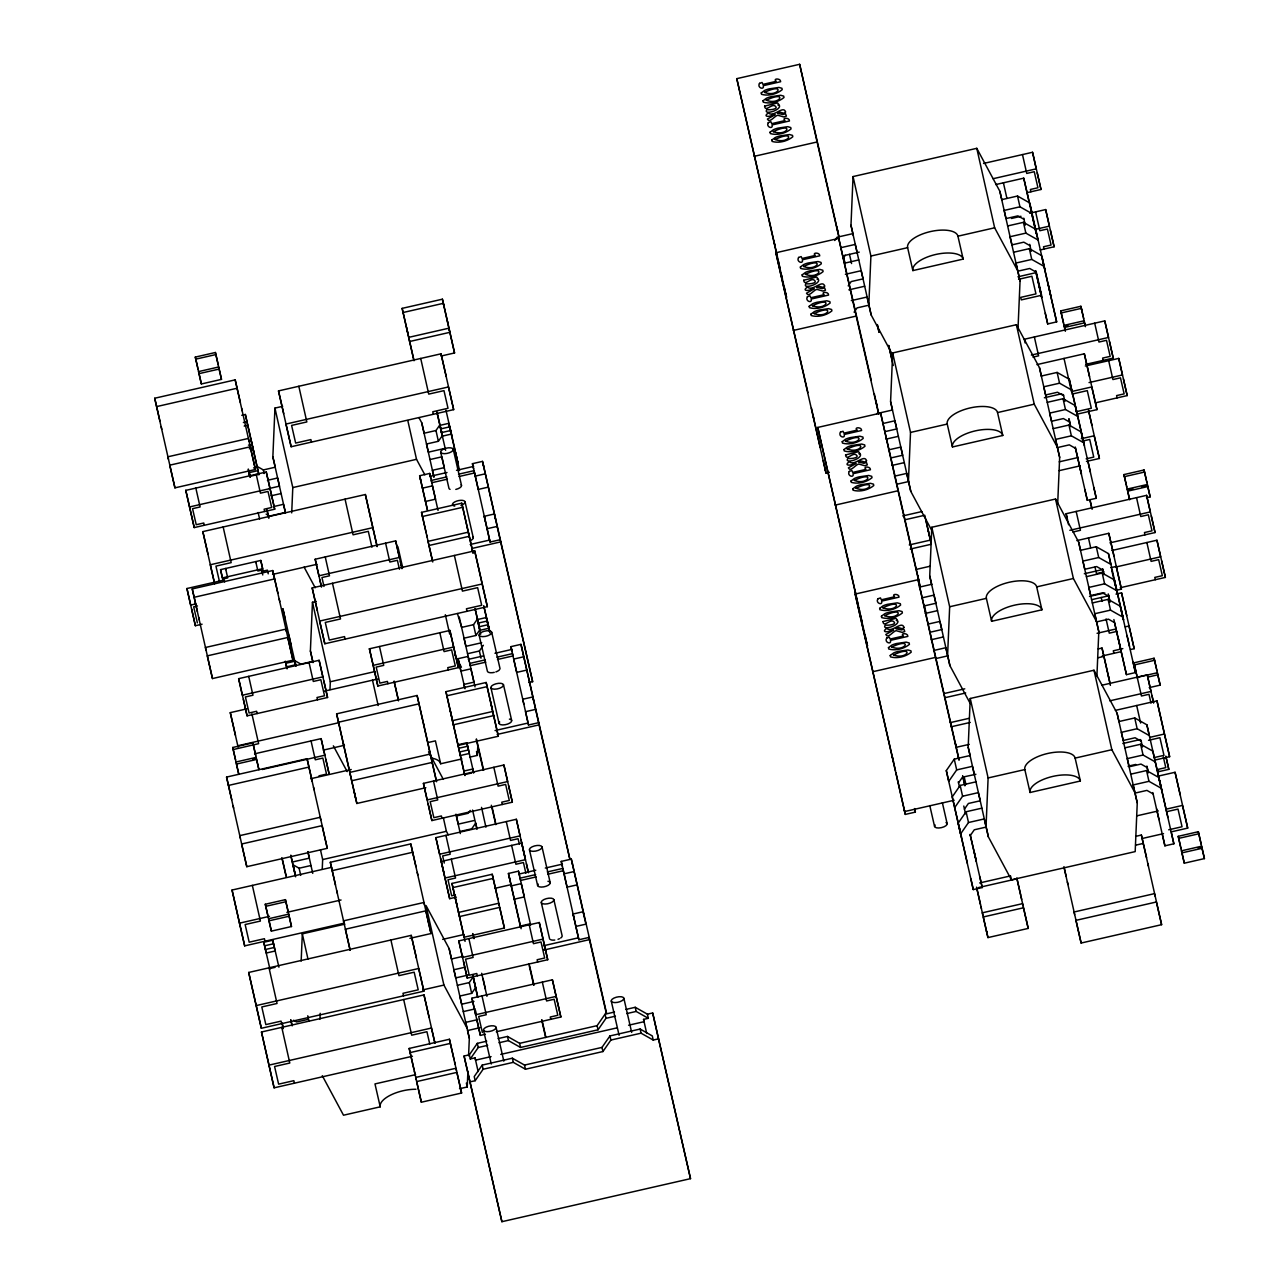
<?xml version="1.0" encoding="UTF-8"?>
<svg xmlns="http://www.w3.org/2000/svg" width="1286" height="1286" viewBox="0 0 1286 1286"><rect width="100%" height="100%" fill="white"/><g stroke="black" fill="none" stroke-linecap="round" stroke-linejoin="round"><path stroke-width="1.5" d="M285.492 513.018L272.857 456.803L274.947 408.096L282.679 406.328M291.713 512.905L292.79 487.571L274.947 408.096M312.996 662.595L310.392 650.973L312.466 602.266L316.34 601.382M301.165 961.124L302.323 933.845L344.857 924.136M322.239 869.304L322.657 859.562L320.487 849.869M329.988 689.537L330.309 681.757L312.466 602.266M319.925 1019.171L320.182 1013.32M469.647 757.165L477.379 755.396L477.797 745.655M459.52 1088.728L467.236 1086.975L467.911 1071.383M468.57 1055.806L469.326 1038.268L467.59 1030.536L479.871 1027.723M893.32 356.222L871.169 314.974L850.978 225.275L853.052 176.568L976.781 148.324L999.865 191.292L1001.81 199.796M868.822 304.75L870.911 256.043L853.052 176.568M932.012 530.893L910.777 491.365L890.587 401.65L892.661 352.959L1016.39 324.715L1039.474 367.667L1041.419 376.187M908.446 481.141L910.52 432.434L892.661 352.959M931.82 527.26L949.663 606.751L947.589 655.458L929.73 575.967L931.82 527.26L1055.549 499.016L1078.616 541.985L1080.562 550.504M970.255 698.475L988.114 777.95L986.04 826.657L968.181 747.182L970.255 698.475L1093.984 670.231L1117.068 713.183L1119.013 721.703M1017.965 329.698L1020.055 280.991L1017.869 271.298M1057.671 504.128L1059.664 457.366L1057.478 447.689M1096.894 676.5L1098.807 631.683L1078.616 541.985M1135.072 793.205L1137.258 802.898L1135.184 851.605L1011.439 879.849L988.371 836.881L984.288 818.925L968.503 822.526L960.546 833.987L958.118 823.217L966.091 811.755L981.877 808.155M424.091 433.237L435.97 430.521L439.941 424.798L442.368 435.568L438.381 441.291L426.518 444.008L428.383 452.158L444.168 448.557M461.626 627.407L473.489 624.691L477.476 618.968L475.257 609.339M481.703 642.727L465.902 646.344L464.037 638.178L475.9 635.477L479.887 629.738L477.476 618.968M467.525 653.722L479.389 651.005L483.375 645.267M834.791 240.514L837.057 237.235L852.859 233.634M843.278 258.132L845.272 255.271M470.242 810.421L468.249 813.282L456.385 815.983L458.25 824.149L474.036 820.548M848.197 285.878L851.187 281.57L863.051 278.869L861.186 270.703L845.384 274.32M854.097 312.176L857.087 307.884L868.966 305.168M457.382 985.285L469.261 982.584L473.232 976.846L475.659 987.616L471.673 993.355L459.809 996.055L461.674 1004.221L473.955 1001.424M625.816 1009.446L635.236 1007.292L647.405 1014.172L652.677 1012.966L690.518 1178.651L501.894 1221.7L464.069 1056.015L469.358 1054.809L477.315 1043.348L486.735 1041.194M469.358 1054.809L470.274 1058.957L478.247 1047.495L487.667 1045.341M652.677 1012.966L658.496 1038.847L653.224 1040.053L652.291 1035.921L640.123 1029.041L609.95 1035.937L601.993 1047.399L524.527 1065.081L512.375 1058.201L482.202 1065.097L474.229 1076.559L475.161 1080.706L469.888 1081.912M475.161 1080.706L483.118 1069.245L513.307 1062.349L525.46 1069.229L602.925 1051.546L610.882 1040.069L641.055 1033.188L653.224 1040.053M498.052 1038.606L507.488 1036.452L519.64 1043.332L597.106 1025.649L605.063 1014.188L614.499 1012.034M498.984 1042.753L508.42 1040.599L520.573 1047.463L598.038 1029.797L605.995 1018.319L615.431 1016.181M974.354 774.461L972.473 766.311L956.688 769.912L948.73 781.374L946.303 770.603L954.26 759.142L970.062 755.541M958.504 782.901L962.475 777.178L975.897 774.268M975.961 781.84L960.176 785.441L952.219 796.918L973.277 889.59L982.231 887.549L979.803 876.779M954.63 807.688L962.587 796.227L978.389 792.61L980.253 800.776L968.39 803.477L964.404 809.215M970.319 835.514L974.29 829.792L986.169 827.075M786.244 296.118L736.782 78.655L799.651 64.3L838.906 236.367M754.223 156.329L817.092 141.974L799.651 64.3M983.533 163.467L1032.545 152.278L1040.985 189.476L1027.032 192.659M409.896 342.767L402.148 308.367L442.4 299.188L447.11 319.812M215.405 352.493L221.497 379.37L201.372 383.967L195.295 357.09L215.405 352.493L217.768 362.797M195.761 359.148L215.871 354.566M403.081 312.514L443.316 303.335M993.097 178.706L1036.259 168.852L1032.545 152.278M995.685 184.573L1023.736 178.159L1028.945 200.857M1001.73 199.651L1017.531 196.035L1029.684 202.915L1056.658 321.886L1047.704 323.943L1035.568 270.783M825.339 470.226L775.876 252.763L838.745 238.408L871.249 380.367M235.177 379.868L255.416 469.486L174.944 487.86L154.706 398.242L235.177 379.868L240.386 402.55M442.4 299.188L449.843 332.335L409.591 341.513L413.899 360.273M841.237 247.603L855.27 244.404L857.151 252.554M1029.684 202.915L1032.111 213.685L1019.943 206.805L1004.157 210.422L1006.022 218.572L1017.885 215.871L1023.977 219.295M156.587 406.601L237.058 388.243M844.468 255.496L859.241 252.12M1029.764 213.203L1045.663 209.57L1054.102 246.767L1040.149 249.95M1011.439 218.475L1020.971 216.289M441.034 353.811L453.669 409.639L291.15 446.74L278.499 390.912L441.034 353.811L446.226 376.493M870.911 256.043L907.627 247.668A25.8 10.609 -12.9 0 1 930.437 231.576A25.8 10.609 -12.9 0 1 957.925 236.19L994.641 227.799L1017.708 270.767L999.865 191.292M844.725 263.148L858.759 259.933M1007.645 225.95L1023.431 222.349L1035.6 229.213L1038.011 239.984L1025.858 233.12L1010.057 236.72L1011.937 244.887L1023.801 242.17L1029.877 245.61M441.146 356.013L454.553 352.959L446.821 318.558M1035.423 229.326L1049.376 226.143L1045.663 209.57M241.768 415.298L245.353 414.478L258.791 474.325L249.838 476.367L249.002 472.669L257.956 470.628M243.392 422.515L246.976 421.695M907.627 247.668L912.867 270.59L963.166 259.097L957.925 236.19M244.195 426.068L247.764 425.248L245.353 414.478M848.873 289.848L864.674 286.248M1013.545 252.265L1029.347 248.648L1041.499 255.528L1056.658 321.886M851.3 300.619L867.085 297.018L871.169 314.974M1043.927 266.298L1031.758 259.418L1015.972 263.035L1020.055 280.991M248.471 445.133L252.056 444.329M1017.837 271.185L1029.716 268.485L1035.793 271.909M249.307 448.83L252.876 448.01M1017.949 276.795L1036.403 272.568L1041.612 295.266L1021.293 299.895L1020.714 297.371L1035.953 293.899L1031.902 276.249L1018.576 279.303M793.317 330.438L856.187 316.083L838.745 238.408M253.583 467.911L257.168 467.091M448.798 423.335L439.844 425.393L442.271 436.163L451.209 434.121L448.798 423.335L459.552 470.547M440.648 428.929L449.586 426.888M257.264 466.496L263.341 469.937L275.22 467.22M185.795 490.384L266.266 472.01L270.992 492.634L274.706 509.208L194.234 527.582L185.795 490.384L194.234 527.582M441.468 432.61L450.421 430.569M267.456 480.321L277.631 477.99L279.496 486.156L268.967 488.551M189.508 506.957L269.98 488.584L266.266 472.01M1065.162 330.357L1060.741 310.874L1080.867 306.277L1083.23 316.597M292.79 487.571L416.519 459.327L424.83 474.791M1061.207 312.948L1081.333 308.351L1081.59 309.492M270.944 495.849L281.12 493.519M430.006 459.536L441.87 456.835L444.297 467.606L432.417 470.306L433.912 476.833M273.371 506.62L283.547 504.305L285.412 512.455L269.61 516.056L266.138 514.095M1067.927 325.679L1064.261 326.515L1064.004 325.374L1084.114 320.777L1084.387 321.918M427.45 510.333L419.638 475.724L429.701 473.441L430.858 478.456M482.507 461.385L488.326 487.121L478.263 489.419L472.444 463.667L482.507 461.385L483.681 466.4M1085.641 364.388L1113.21 358.087L1104.77 320.889L1024.299 339.263L1025.119 342.944M429.845 476.399L446.998 472.492M456.514 470.322L473.666 466.4M214.601 583.555L202.834 531.616L365.369 494.515L377.136 546.454M446.853 476.881L431.308 480.434L431.839 482.716L447.383 479.164M458.507 474.212L474.052 470.66L490.079 542.033L500.141 539.734L488.326 487.121M459.038 476.511L474.582 472.959M422.435 488.166L432.482 485.867L435.52 499.177L425.457 501.476M475.241 476.109L485.304 473.811M1031.372 355.065L1108.5 337.462L1104.77 320.889M1032.947 357.122L1038.606 355.82L1034.362 336.964M1036.934 364.613L1084.339 353.795L1089.531 376.476M432.755 561.982L421.519 512.358L461.77 503.164L473.007 552.787L472.476 550.504M365.369 494.515L372.811 527.662L210.277 564.763L214.617 583.667M422.451 516.49L462.687 507.311M876.666 413.626L892.468 410.009L890.587 401.65M1041.338 376.026L1057.14 372.426L1069.293 379.29L1084.452 445.663M1085.32 366.012L1118.74 358.392L1127.179 395.59L1095.704 402.775M867.214 644.897L817.751 427.434L880.621 413.079L920.31 587.027M260.785 560.439L262.649 568.734L222.414 577.912L220.549 569.634L260.785 560.439L263.437 572.157M882.598 423.592L894.879 420.779L896.76 428.945L884.881 431.662M1078.986 463.249L1081.413 474.02L1075.225 447.046L1087.313 500.318L1096.267 498.277L1071.72 390.06L1059.551 383.196L1043.766 386.797L1045.631 394.963L1057.51 392.246L1063.586 395.686M490.079 542.033L484.259 516.297L494.322 513.998L495.496 519.014M195.681 603.938L190.649 605.095L186.936 588.522L222.301 580.452M262.376 571.289L267.408 570.148L268.227 573.829M395.67 540.876L399.383 557.449L318.912 575.806L315.183 559.233L395.67 540.876L401.971 568.685M1089.033 382.585L1122.453 374.965L1118.74 358.392M272.712 570.55L292.951 660.184L212.479 678.558L192.241 588.924L272.712 570.55L277.921 593.248M1044.377 397.76L1061.786 393.773M272.552 574.424L317.063 564.265M1072.042 394.095L1087.281 390.623L1091.316 408.257L1076.077 411.745M487.056 528.723L497.119 526.424M910.52 432.434L947.235 424.058A25.8 10.609 -12.9 0 1 970.062 407.951A25.8 10.609 -12.9 0 1 997.534 412.565L1034.249 404.19L1057.317 447.158L1059.664 457.366M886.086 439.121L898.367 436.324M1047.254 402.341L1063.04 398.724L1075.209 405.604L1077.62 416.375L1065.467 409.511L1049.665 413.111L1051.546 421.261L1063.409 418.561L1069.486 421.985M194.122 597.299L274.593 578.925M197.465 605.947L193.688 606.815L197.369 622.842M470.21 544.492L489.644 540.056M888.513 449.891L900.795 447.094L902.659 455.26L890.796 457.961M472.058 548.431L500.64 541.904L500.141 539.734M324.811 643.756L312.176 587.927L474.695 550.826L479.903 573.508L487.346 606.654L324.811 643.756L319.619 621.074L482.154 583.973L474.695 550.826M1076.655 414.253L1096.974 409.623L1084.339 353.795M824.856 468.056L826.014 473.087L829.374 472.316M947.235 424.058L952.476 446.965L1002.775 435.488L997.534 412.565M892.002 465.436L904.283 462.622M1053.17 428.64L1068.955 425.039L1081.108 431.903L1083.535 442.673L1071.367 435.809L1055.581 439.41L1057.446 447.576L1069.325 444.86L1075.401 448.3M186.936 588.522L195.376 625.719L202.079 624.192M894.413 476.206L906.694 473.409L910.777 491.365M1081.285 438.719L1094.209 435.777L1099.401 458.459L1086.477 461.417M1082.089 441.194L1089.708 439.458L1093.743 457.093L1086.14 458.829M896.696 484.275L908.575 481.559M835.193 505.109L898.062 490.754L880.621 413.079M1059.198 461.835L1078.359 457.462M1059.166 470.644L1080.24 465.821M902.74 515.927L921.901 511.555M905.585 519.624L924.747 515.252L931.257 544.251L910.183 549.074M294.687 661.261L285.733 663.303L286.537 666.855L295.491 664.798L294.687 661.261L295.571 665.119M1146.485 497.698L1150.15 496.862L1147.787 486.558L1127.661 491.156L1129.655 499.804L1123.948 474.582L1144.058 469.985L1146.421 480.305M478.167 623.099L487.121 621.058M312.739 661.39L300.876 664.106L294.783 660.666L296.005 666.052M238.649 678.654L319.121 660.297L327.56 697.494L247.089 715.852L238.649 678.654L242.363 695.228L322.85 676.87L319.121 660.297M369.42 648.803L449.891 630.445L454.617 651.07L458.346 667.643L377.859 686.001L369.42 648.803L377.859 686.001M1124.414 476.656L1144.524 472.058M478.987 626.796L487.941 624.739M1132.95 488.969L1127.468 490.223L1127.195 489.082L1147.321 484.484L1147.578 485.626L1142.097 486.88M373.133 665.376L453.62 647.019L449.891 630.445M909.25 544.926L930.325 540.12M330.309 681.757L374.789 671.597M1068.602 524.768L1066.126 513.725L1146.598 495.351L1155.037 532.549L1109.931 542.853M464.696 687.978L463.908 684.441L473.955 682.143L470.933 668.833L460.87 671.131L458.089 658.689L468.136 656.407L469.31 661.422M527.742 721.462L510.896 646.649L520.959 644.35L522.116 649.366M238.087 747.021L230.274 712.637L246.896 708.843M324.104 691.209L378.02 678.912M468.281 659.364L483.536 655.892M494.965 653.288L512.101 649.366M485.304 659.847L469.76 663.399L470.274 665.682L485.819 662.129M496.959 657.178L512.503 653.626L513.034 655.924L497.489 659.477M1069.839 530.298L1150.311 511.924L1146.598 495.351M523.74 656.776L513.693 659.075L516.715 672.385L526.778 670.086L520.959 644.35M1072.878 532.018L1080.433 530.298L1076.173 511.426M916.822 569.264L930.244 566.194M1076.864 540.602L1108.789 533.304L1113.981 556.002M954.164 800.246L904.637 811.546L855.174 594.084L918.043 579.729L958.986 759.303M351.769 781.213L336.627 713.843L417.098 695.485L422.29 718.167M453.669 726.06L445.937 691.659L486.172 682.48L490.898 703.104M919.329 587.139L931.611 584.326M1080.497 550.344L1096.283 546.743L1108.452 553.607L1123.594 619.981L1121.183 609.21M446.853 695.806L487.105 686.628M338.507 722.218L418.979 703.844M237.717 745.784L339.295 722.587M252.86 742.89L258.936 769.767L256.573 759.463L236.447 764.061L238.81 774.365L232.734 747.487L252.86 742.89L255.207 753.21M233.2 749.561L258.615 743.662L251.895 713.843M528.835 682.577L532.645 681.693L483.182 464.23M1111.827 550.521L1156.934 540.216L1165.373 577.414L1120.267 587.718M921.74 597.91L934.038 595.096L935.903 603.263L924.023 605.963M1108.452 553.607L1110.863 564.377L1098.71 557.513L1082.908 561.114L1084.773 569.28L1096.653 566.563L1102.729 570.003L1103.613 573.845M254.58 753.821L321.114 738.63L329.12 773.963L325.824 759.254M252.715 759.367L256.364 758.531L256.107 757.39L235.997 761.987L236.254 763.128M1084.307 573.749L1103.292 569.409M1110.686 567.721L1116.232 566.451L1121.424 589.149L1115.878 590.403M1115.541 567.078L1160.647 556.79L1156.934 540.216M949.663 606.751L986.378 598.36A25.8 10.609 -12.9 0 1 1009.205 582.269A25.8 10.609 -12.9 0 1 1036.677 586.882L1073.392 578.507L1096.46 621.46M323.204 750.14L344.487 745.269M1104.111 571.868L1096.492 573.62L1095.029 567.19M925.245 613.438L937.526 610.641M1086.397 576.658L1102.198 573.042L1114.351 579.922L1135.409 672.594L1126.456 674.636L1114.544 622.617L1108.468 619.177L1096.588 621.894M307.049 758.708L327.271 848.326L246.799 866.7L226.561 777.082L307.049 758.708L312.241 781.39M262.199 769.51L324.828 755.203L321.114 738.63M535.555 709.39L525.508 711.688L528.53 724.999L538.593 722.7L526.778 670.086M927.656 624.208L939.937 621.411L941.802 629.561L929.939 632.278M1114.351 579.922L1116.778 590.692L1104.61 583.812L1088.824 587.429L1090.689 595.579L1102.552 592.878L1108.645 596.302M228.442 785.441L308.929 767.083M427.675 742.617L435.424 740.865L440.664 763.771L461.915 758.917M495.046 730.561L528.096 723.021L528.53 724.999M1089.499 596.431L1104.803 592.942M986.378 598.36L991.635 621.283L1041.917 609.805L1036.677 586.882M497.168 734.435L539.075 724.87L538.593 722.7M318.976 775.844L326.515 774.108L322.834 758.065L315.295 759.801L311.051 740.929M1091.573 599.694L1108.628 595.804M1116.007 594.116L1121.553 592.846L1126.745 615.544M457.896 744.755L466.85 742.713L473.666 772.661L472.766 769.028L463.812 771.07L464.6 774.606L471.769 772.966M310.617 778.753L351.207 769.494M458.089 745.43L498.341 736.251L490.593 701.851M931.144 639.753L943.426 636.94M1092.312 602.957L1108.098 599.356L1120.267 606.22L1122.678 616.991L1110.525 610.127L1094.724 613.727L1098.807 631.683M458.7 748.291L467.638 746.25M459.52 751.988L468.474 749.947M464.68 774.911L460.324 755.525L469.261 753.483L466.85 742.713M933.572 650.523L945.853 647.71L949.92 665.666L970.223 703.474M872.615 671.758L935.485 657.403L918.043 579.729M935.838 658.577L947.718 655.876M423.432 783.367L503.903 764.993L512.342 802.191L431.871 820.564L423.432 783.367L427.145 799.94L507.632 781.566L503.903 764.993M1097.071 633.291L1116.071 628.95M1125.298 626.845L1128.995 625.993L1134.188 648.691L1130.507 649.526M436.468 781.325L432.128 762.421L351.657 780.779L356.849 803.477L425.827 787.723M1116.875 631.41L1109.255 633.162L1106.056 618.936M1098.196 648.916L1102.022 648.048L1107.214 670.729M1122.823 648.626L1113.306 650.796L1113.885 653.32M1102.263 655.973L1121.263 651.632M1098.164 657.725L1103.902 656.407M943.683 693.636L964.757 688.83M944.615 697.784L965.69 692.977M1151.018 703.217L1148.977 694.295L1141.438 696.015L1133.963 662.837L1154.089 658.239L1156.452 668.559M1134.429 664.91L1154.555 660.313M293.578 861.733L309.363 858.132L307.868 851.605M322.657 859.562L446.387 831.319L448.235 834.759M290.829 855.158L295.459 875.557L293.047 864.787L299.124 868.227L310.987 865.51M459.874 831.528L471.737 828.811L475.724 823.088L476.929 828.473M1102.15 685.165L1147.257 674.861L1153.542 702.686M516.345 819.278L520.074 835.852L439.603 854.225L435.874 837.652L516.345 819.278L528.433 872.792L526.424 863.726M350.162 950.241L330.309 862.279L410.781 843.905L415.973 866.603M1148.655 676.902L1157.802 674.812L1160.165 685.133L1149.202 687.624M950.193 722.636L969.355 718.263M344.326 923.123L244.678 945.869L239.485 923.171L232.043 890.041L331.692 867.294M951.126 726.783L970.287 722.41M332.174 870.654L412.661 852.28L413.24 854.804M1109.77 700.838L1150.97 691.434L1147.257 674.861M285.412 899.653L291.488 926.531L271.378 931.128L265.286 904.251L285.412 899.653L287.775 909.958M1115.396 710.37L1156.982 700.87L1169.633 756.698L1154.86 760.074M955.852 747.407L969.258 744.353M265.752 906.325L285.878 901.727M1118.933 721.542L1134.734 717.942L1146.887 724.822L1167.945 817.494M239.485 923.171L269.481 916.339M286.891 912.353L341.063 899.991M444.956 878.049L525.427 859.675L521.698 843.102L441.227 861.475L449.666 898.673L456.385 897.146M492.216 874.255L504.385 928.026L464.15 937.205L451.981 883.434L492.216 874.255L496.943 894.879M1146.887 724.822L1149.314 735.592L1137.145 728.712L1121.36 732.329L1123.225 740.479L1135.104 737.762L1141.18 741.202M520.573 927.351L508.42 873.467L518.483 871.169L519.657 876.184M571.305 859.112L577.125 884.848L567.062 887.147L561.243 861.411L571.305 859.112L572.463 864.128M493.149 878.402L452.913 887.581L453.444 889.88M518.628 874.142L535.78 870.22M545.312 868.05L562.448 864.128M535.651 874.609L520.091 878.161L520.621 880.444L536.166 876.907M547.306 871.94L562.85 868.404L578.877 939.761L588.94 937.462L606.317 1013.416M455.437 894.943L451.659 895.812L447.994 879.769L455.533 878.049L451.29 859.177M547.836 874.239L563.381 870.686M1122.839 743.517L1140.248 739.546M1149.652 737.392L1164.425 734.017L1156.982 700.87M494.772 888.369L510.349 884.816M272.745 940.227L275.156 950.997L266.202 953.039L263.791 942.268L272.745 940.227L278.917 967.201M1148.511 740.302L1159.924 737.698L1163.975 755.348L1154.442 757.518M511.217 885.893L521.28 883.595L524.302 896.905L514.255 899.203M564.024 873.837L574.086 871.538M988.114 777.95L1024.829 769.575A25.8 10.609 -12.9 0 1 1047.656 753.483A25.8 10.609 -12.9 0 1 1075.128 758.097L1111.843 749.706L1134.911 792.674L1117.068 713.183M1124.848 747.857L1140.634 744.256L1152.803 751.12L1173.861 843.793L1164.907 845.834L1152.819 792.562M264.578 945.805L273.532 943.763M265.414 949.502L274.352 947.444M1155.214 761.891L1143.061 755.027L1127.259 758.627L1129.14 766.794L1141.003 764.077L1147.08 767.517M458.491 912.449L498.743 903.254L499.257 905.553M904.138 809.376L905.312 814.408L915.375 812.109L914.571 808.556M459.423 916.58L499.659 907.402L504.385 928.026M1128.031 766.199L1135.763 764.431M1024.829 769.575L1030.07 792.497L1080.369 781.004L1075.128 758.097M411.231 935.356L423.866 991.184L261.331 1028.286L248.696 972.457L411.231 935.356L416.423 958.038M269.69 968.567L275.059 967.345M409.929 938.346L431.003 933.54L410.781 843.905M1130.764 774.172L1146.549 770.555L1158.702 777.435L1161.129 788.205L1148.961 781.325L1133.175 784.942L1137.258 802.898M1165.92 756.457L1168.813 769.35L1158.766 771.648L1158.236 769.35L1165.775 767.629L1163.332 756.94M442.673 939.375L463.925 934.536M1158.445 776.069L1175.066 772.275L1180.259 794.957M520.235 926.081L530.298 923.782M578.877 939.761L573.058 914.024L583.121 911.726L584.278 916.757M458.813 940.902L539.284 922.528L544.01 943.152L547.723 959.726L467.252 978.099L458.813 940.902L462.526 957.475L542.997 939.101L539.284 922.528M1135.04 793.092L1146.919 790.392L1152.995 793.816M575.839 926.45L585.902 924.152L577.125 884.848M451.482 958.986L463.346 956.27M256.139 1005.604L418.673 968.503L423.866 991.184M543.448 945.773L578.427 937.799M464.069 967.426L453.894 969.757L455.774 977.907L468.056 975.11M543.705 950.081L589.422 939.632M1137.033 815.79L1158.316 810.936M1165.888 809.215L1182.509 805.422L1187.701 828.104L1171.08 831.897M1166.579 811.707L1178.008 809.087L1182.043 826.737L1168.717 829.792M422.644 989.931L443.911 985.076L466.979 1028.044L449.135 948.57L426.052 905.601L443.911 985.076M308.511 1019.284L296.632 1021.984L293.594 1020.264M412.452 1056.256L274.111 1087.827L261.476 1031.999L423.994 994.898L429.186 1017.58M1135.634 836.366L1141.373 835.048L1146.582 857.746M1142.241 838.488L1163.525 833.617M1135.586 845.175L1143.254 843.423M1198.327 831.72L1204.419 858.598L1184.293 863.195L1178.217 836.318L1198.327 831.72L1200.69 842.025M552.401 979.819L556.131 996.393L475.643 1014.767L471.93 998.193L552.401 979.819L560.857 1017.017L496.267 1031.758M979.627 882.952L1010.282 875.959M1178.683 838.376L1198.793 833.794M978.646 887.533L1016.969 878.788M463.298 1011.6L475.161 1008.883M1198.198 848.197L1201.847 847.361L1201.59 846.22L1181.464 850.818L1181.738 851.959M268.919 1065.146L431.437 1028.044L434.909 1043.171M477.588 1019.653L465.709 1022.37L469.326 1038.268M449.425 1039.265L461.594 1093.02L421.358 1102.215L409.189 1048.444L449.425 1039.265L454.151 1059.889M471.93 998.193L480.369 1035.391L485.401 1034.233M410.121 1052.591L450.357 1043.396M626.748 1013.593L636.168 1011.439L648.337 1018.303L647.405 1014.172M1028.205 928.412L1023.479 907.787L983.243 916.966L987.953 937.59L1028.205 928.412L1016.792 877.968L1020.762 895.265M470.274 1058.957L475.064 1057.864L475.579 1060.146L491.075 1056.61M646.713 1033.43L643.563 1019.396L648.337 1018.303M500.768 1054.407L616.958 1027.884M628.581 1025.231L644.077 1021.695L643.563 1019.396M415.603 1074.646L374.982 1083.921L380.222 1106.828L343.507 1115.219L322.288 1075.691M1161.612 924.682L1156.403 901.984L1075.932 920.358L1081.124 943.04L1161.612 924.682L1141.373 835.048M418.979 417.661L421.744 422.805L424.091 433.028M457.43 613.551L461.61 627.214M454.971 655.217L461.433 667.257M428.543 751.828L443.3 779.332M304.123 567.126L315.199 587.75M333.347 745.832L347.188 771.616M836.8 226.979L837.974 232.01M917.77 575.758L918.943 580.79M875.911 401.087L877.068 406.119M955.193 742.408L956.366 747.439M914.587 808.749L915.375 812.109M773.931 241.334L775.104 246.349M854.901 590.113L855.688 593.457M785.746 293.947L786.534 297.291M866.716 642.727L867.503 646.07L865.092 635.316M813.041 415.442L814.199 420.458M892.323 756.763L893.497 761.778M533.931 701.979L532.774 696.964L522.711 699.262L523.884 704.278M472.444 463.667L473.618 468.699M484.259 516.297L485.433 521.312M561.243 861.411L562.416 866.426M510.896 646.649L512.069 651.664M573.058 914.024L574.231 919.04M419.638 475.724L420.811 480.755M508.42 873.467L509.594 878.483M458.089 658.689L459.247 663.721M1146.63 481.221L1146.887 482.363M1117.116 397.888L1116.602 395.59L1124.141 393.87L1120.476 377.827L1112.92 379.547L1108.677 360.691M1155.31 579.713L1154.78 577.414L1162.335 575.694L1158.654 559.651L1151.115 561.371L1146.871 542.515M1144.974 534.847L1144.46 532.549L1151.999 530.829L1148.334 514.786L1140.778 516.522L1136.535 497.65M1103.163 360.385L1102.632 358.087L1110.172 356.367L1106.507 340.324L1098.951 342.044L1094.707 323.188M1123.948 474.582L1126.311 484.886M1126.504 485.819L1126.777 486.96M1083.423 317.513L1083.68 318.671M1085.464 326.692L1084.58 322.85L1064.47 327.448L1065.338 331.274M1200.899 842.957L1201.156 844.098M1204.419 858.598L1202.056 848.294L1181.93 852.875L1184.293 863.195M1156.644 669.476L1156.918 670.633M1096.974 409.623L1091.782 386.941L1071.463 391.571L1064.02 358.424M1157.609 673.88L1157.336 672.739L1137.226 677.336L1137.483 678.478M1164.425 734.017L1169.633 756.698M1088.503 410.186L1091.959 425.312M1165.807 756.232L1168.813 769.35M1060.741 310.874L1063.104 321.178M1063.313 322.111L1063.57 323.252M1030.922 191.775L1030.391 189.476L1037.947 187.756L1034.265 171.713L1026.726 173.433L1022.483 154.577M1044.039 249.066L1043.525 246.767L1051.064 245.047L1047.399 229.004L1039.844 230.724L1035.6 211.869M1178.217 836.318L1180.58 846.622M1180.773 847.554L1181.046 848.696M1031.179 211.306L1036.387 234.004L1023.736 178.159M1133.963 662.837L1136.326 673.141M1136.535 674.073L1136.792 675.214M1111.731 570.132L1115.364 586.014M1023.752 218.154L1025.296 225.082M1029.716 244.34L1031.211 251.381M1035.616 270.655L1041.789 297.629L1039.377 286.858M1063.377 394.545L1064.904 401.457M1068.843 418.931L1070.595 426.63M1102.52 568.862L1103.838 574.633M1108.259 593.907L1110.011 601.607M1108.468 595.048L1109.963 602.089M1113.885 619.547L1126.456 674.636M1140.971 740.061L1142.498 746.989M1146.919 766.247L1148.462 772.822M1146.871 766.376L1148.189 772.163M1108.516 676.581L1109.095 679.104M1147.884 863.581L1148.446 866.105M1155.101 896.149L1154.539 893.625L1074.051 911.999L1074.63 914.507M1066.126 513.725L1067.412 519.351M1063.94 866.651L1066.094 876.104M1067.396 881.955L1067.975 884.479M1021.164 897.114L1021.679 899.412M1023.061 905.939L1022.547 903.64L982.311 912.819L982.825 915.118M888.69 345.387L892.146 360.514M925.807 519.785L928.54 531.745M928.942 533.594L929.473 535.876M877.341 324.795L879.077 332.367L877.325 324.57M850.978 225.275L853.325 235.499M929.73 575.967L931.691 584.487M968.181 747.182L970.142 755.702M898.062 490.754L920.294 587.831M924.296 605.304L926.515 615.013M962.796 776.214L964.966 785.714M935.485 657.403L959.051 760.315M962.619 775.844L964.838 785.553M817.092 141.974L838.89 237.122M843.327 256.525L844.661 262.36M843.97 258.888L844.838 262.682M856.187 316.083L878.434 413.16M958.279 781.775L959.388 786.759M963.793 806.033L965.513 813.861M982.231 887.549L970.094 834.389L976.315 861.234L973.904 850.464M976.556 887.147L980.511 904.444M980.929 906.308L981.443 908.591M986.507 931.16L987.037 933.443M946.303 770.603L967.361 863.276M942.365 802.721L947.139 823.619M929.794 805.583L934.568 826.48M817.751 427.434L849.323 565.277M855.174 594.084L895.506 770.941M736.782 78.655L768.353 216.498M781.534 275.14L782.402 278.933M775.876 252.763L807.897 392.551M658.496 1038.847L690.518 1178.651M623.839 998.209A6.446 2.652 -12.9 0 1 614.917 1002.598A6.446 2.652 -12.9 0 1 613.904 998.113A6.446 2.652 -12.9 0 1 623.839 998.209L631.667 1032.401M611.268 1001.087L619.096 1035.278M500.64 541.904L532.645 681.693M571.981 861.958L606.606 1013.4M447.528 321.661L448.042 323.959M449.425 330.486L448.91 328.187L408.675 337.366L409.189 339.665M449.843 332.335L454.553 352.959M521.634 647.196L569.794 858.839L539.075 724.87M453.669 409.639L448.476 386.957L285.942 424.058L291.15 446.74M445.985 410.25L458.041 463.41L455.63 452.624M453.251 449.296A6.446 2.652 -12.9 0 1 444.329 453.685A6.446 2.652 -12.9 0 1 443.316 449.2A6.446 2.652 -12.9 0 1 453.251 449.296L461.513 485.385M465.05 501.813L473.232 537.564M482.154 583.973L487.346 606.654M542.017 846.927A6.446 2.652 -12.9 0 1 533.095 851.332A6.446 2.652 -12.9 0 1 532.082 846.847A6.446 2.652 -12.9 0 1 542.017 846.927L550.199 882.678M553.848 899.637A6.446 2.652 -12.9 0 1 544.926 904.042A6.446 2.652 -12.9 0 1 543.914 899.557A6.446 2.652 -12.9 0 1 553.848 899.637L562.127 935.742A6.446 2.652 -12.9 0 1 560.696 937.992M491.702 632.262A6.446 2.652 -12.9 0 1 482.764 636.65A6.446 2.652 -12.9 0 1 481.768 632.165A6.446 2.652 -12.9 0 1 491.702 632.262L499.965 668.35A6.446 2.652 -12.9 0 1 499.9 669.074M466.898 525.653L467.413 527.935M468.795 534.462L468.281 532.163L428.045 541.358L428.56 543.64M503.485 684.779A6.446 2.652 -12.9 0 1 494.563 689.183A6.446 2.652 -12.9 0 1 493.551 684.699A6.446 2.652 -12.9 0 1 503.485 684.779L511.683 720.53M473.071 553.189L469.213 536.31L428.961 545.489L432.53 561.017M483.954 606.349L489.661 631.265L487.233 620.495M483.713 605.819L489.837 632.857M437.288 413.24L442.368 435.568M436.79 411.777L445.615 450.309M433.35 414.285L432.787 411.761L448.01 408.273L443.975 390.639L428.736 394.111L420.715 358.44M440.68 452.158L448.943 488.262A6.446 2.652 -12.9 0 0 450.068 489.355M475.032 608.551L480.675 634.191M529.446 849.805L537.628 885.556M541.277 902.515L549.54 938.603A6.446 2.652 -12.9 0 0 549.91 939.23M479.115 635.123L487.394 671.228A6.446 2.652 -12.9 0 0 494.258 672.385M490.914 687.656L499.097 723.407M402.148 308.367L406.874 328.991M407.276 330.856L407.807 333.138M491.3 704.953L491.815 707.252M493.213 713.778L492.683 711.48L452.447 720.658L452.961 722.957M498.341 736.251L493.615 715.627L453.379 724.806L464.953 775.587M542.997 939.101L547.723 959.726M556.131 996.393L560.857 1017.017M467.027 611.3L466.448 608.776L481.687 605.288L477.636 587.654L462.413 591.126L454.392 555.456M519.303 844.066L518.081 838.713L510.542 840.433L506.298 821.577M525.878 873.242L523.434 862.536L515.895 864.256L511.635 845.4M502.296 804.489L501.765 802.191L509.304 800.471L505.639 784.428L498.1 786.148L493.84 767.292M537.677 962.024L537.146 959.726L544.685 958.006L541.02 941.963L533.465 943.683L529.221 924.827M550.794 1019.316L550.263 1017.017L557.803 1015.297L554.137 999.254L546.598 1000.974L542.338 982.118M420.313 478.585L427.434 509.642M509.111 876.313L521.119 928.733M529.559 965.625L534.011 985.044M528.771 963.696L533.674 985.06M541.679 1020.007L545.666 1037.48M458.764 661.551L464.985 688.733M476.543 739.209L483.665 770.266M476.206 739.225L483.327 770.298M491.332 805.245L495.769 824.647M453.62 647.019L458.346 667.643M421.519 512.358L426.245 532.983M426.647 534.831L427.177 537.114M472.766 769.028L473.634 772.854M481.543 807.367L485.915 827.187M448.284 669.926L447.753 667.643L455.292 665.923L451.627 649.88L444.088 651.6L439.828 632.728M497.344 896.728L497.875 899.027M445.937 691.659L450.647 712.283M451.065 714.148L451.579 716.431M472.573 810.067L476.993 829.341M397.888 546.679L402.695 567.689M399.432 569.216L397.39 560.31L389.851 562.03L385.607 543.174M496.075 1027.289A6.446 2.652 -12.9 0 1 487.137 1031.677A6.446 2.652 -12.9 0 1 486.14 1027.192A6.446 2.652 -12.9 0 1 496.075 1027.289L503.823 1061.143M472.926 934.086L474.036 938.651M472.701 933.556L473.795 938.121M481.671 973.277L486.944 996.296M423.592 724.018L424.171 726.526M430.826 756.57L430.247 754.046L349.776 772.42L350.355 774.944M441.934 818.266L441.403 815.967L433.864 817.687L430.183 801.66L437.738 799.924L433.495 781.068M477.315 975.801L476.785 973.502L469.245 975.222L465.564 959.195L473.119 957.459L468.86 938.603M372.811 527.662L377.136 546.566M451.981 883.434L456.707 904.074M455.421 898.528L465.066 941.384M473.007 976.058L477.829 997.373M472.734 975.399L477.588 996.586M483.488 1030.15L491.252 1064.02M371.943 547.225L368.31 531.343L353.071 534.815L345.05 499.145M444.265 863.067L442.641 855.946L450.18 854.225L445.937 835.353M482.363 1032.529L478.697 1016.487L486.237 1014.75L481.993 995.894M435.874 837.652L449.666 898.673M394.095 681.21L398.001 698.218M449.135 948.57L451.466 958.777M387.922 683.718L387.391 681.419L379.852 683.139L376.187 667.096L383.726 665.376L379.483 646.52M464.069 1056.015L501.894 1221.7M417.275 872.438L417.854 874.962M424.509 905.006L423.93 902.483L343.458 920.856L344.037 923.38M428.543 922.657L429.122 925.164M431.003 933.54L425.811 910.842L345.339 929.215L350.097 950.016M454.553 1061.738L455.083 1064.02M456.466 1070.547L455.935 1068.264L415.7 1077.443L416.23 1079.742M461.594 1093.02L456.868 1072.395L416.632 1081.59L421.358 1102.215M311.469 442.111L310.89 439.587L295.651 443.059L291.601 425.409L306.84 421.937L298.818 386.266M345.13 639.126L344.552 636.602L329.312 640.074L325.278 622.424L340.517 618.952L332.495 583.281M429.765 1044.071L426.936 1031.726L411.697 1035.198L403.675 999.527M323.992 586.448L321.95 577.527L329.489 575.806L325.245 556.951M278.499 390.912L283.708 413.594M315.183 559.233L321.484 587.059L319.909 579.873M312.176 587.927L317.369 610.609M403.547 995.83L402.968 993.306L418.207 989.818L414.172 972.184L398.933 975.656L390.912 939.986M336.627 713.843L356.849 803.477M343.121 742.376L343.7 744.899M409.189 1048.444L413.915 1069.068M414.317 1070.917L414.848 1073.215M272.857 456.803L275.204 467.011M310.392 650.973L312.723 661.197M269.98 488.584L274.706 509.208M317.513 699.777L316.983 697.494L324.522 695.774L320.857 679.731L313.302 681.451L309.058 662.595M247.764 425.248L258.936 474.791M266.877 509.481L268.645 517.181M267.086 510.606L268.854 518.322M241.688 408.401L242.266 410.925M248.921 440.953L248.343 438.446L167.855 456.803L168.434 459.327M255.416 469.486L250.223 446.805L169.736 465.178L174.944 487.86M264.643 511.506L264.128 509.208L271.667 507.488L268.002 491.445L260.447 493.165L256.203 474.309M295.844 665.778L282.872 608.648L285.299 619.418M279.223 599.083L279.801 601.607M286.456 631.651L285.878 629.127L205.39 647.501L205.969 650.009M292.951 660.184L287.759 637.486L207.271 655.86L212.479 678.558M248.471 469.47L250.207 477.331M248.214 469.133L249.966 476.801M258.1 512.487L259.627 518.981M217.977 363.729L218.234 364.87M218.925 368.134L218.668 366.992L198.542 371.59L198.816 372.731M221.497 379.37L219.134 369.066L199.008 373.647L201.372 383.967M285.556 661.727L286.858 667.675M285.315 661.197L287.083 668.865M313.543 787.241L314.122 789.765M320.777 819.793L320.198 817.285L239.726 835.643L240.305 838.167M327.271 848.326L322.079 825.644L241.591 844.018L246.799 866.7M330.309 862.279L335.501 884.977M336.803 890.812L337.382 893.336M262.762 574.971L261.653 570.164L257.875 571.016L255.753 561.596L256.027 562.738M195.295 357.09L197.658 367.394M197.851 368.326L198.124 369.468M225.838 569.618L225.58 568.476L227.702 577.912L223.925 578.764L224.664 581.979M290.781 855.624L295.635 876.811M257.152 713.569L256.621 711.271L249.082 712.991L245.401 696.948L252.956 695.228L248.712 676.372M220.549 569.634L223.201 581.352M219.568 581.995L215.935 566.113L231.175 562.641L223.153 526.971M282.277 858.903L286.119 875.798M281.811 857.633L286.215 876.811M204.297 525.283L203.767 523L196.228 524.72L192.546 508.677L200.102 506.957L195.842 488.085M255.416 754.126L255.673 755.268M202.834 531.616L208.043 554.298M287.984 910.89L288.241 912.031M288.932 915.294L288.675 914.153L268.549 918.751L268.806 919.892M291.488 926.531L289.141 916.227L269.015 920.824L271.378 931.128M230.274 712.637L235.467 735.319M154.706 398.242L159.898 420.924M161.2 426.775L161.779 429.299M232.734 747.487L235.097 757.792M235.29 758.724L235.563 759.865M265.286 904.251L267.649 914.555M267.858 915.487L268.115 916.629M192.241 588.924L197.433 611.622M198.735 617.457L199.314 619.981M290.765 1019.685L292.051 1025.585M264.996 941.223L264.418 938.7L249.179 942.188L245.144 924.538L260.383 921.065L252.361 885.395M226.561 777.082L231.769 799.763M233.071 805.615L233.65 808.138M263.791 942.268L269.931 969.114M281.972 1022.9L283.29 1028.655M281.65 1023.656L281.071 1021.132L265.832 1024.604L261.797 1006.954L277.037 1003.482L269.015 967.811M294.43 1083.198L293.851 1080.674L278.612 1084.146L274.577 1066.496L289.8 1063.024L281.779 1027.353M232.043 890.041L244.678 945.869M248.696 972.457L261.331 1028.286M261.476 1031.999L274.111 1087.827M1123.466 379.016L1127.179 395.59M1144.058 469.985L1150.15 496.862M1161.644 560.841L1165.373 577.414M1151.324 515.975L1155.037 532.549M1109.496 341.513L1113.21 358.087M1080.867 306.277L1085.288 325.76M1154.089 658.239L1160.165 685.133M1175.066 772.275L1187.701 828.104M1050.389 230.194L1054.102 246.767M1037.255 172.903L1040.985 189.476M1088.519 410.427L1099.401 458.459M1151.983 695.485L1153.622 702.847M1108.789 533.304L1121.424 589.149M1121.553 592.846L1134.188 648.691M1042.416 258.502L1044.843 269.272M1048.331 284.817L1050.742 295.587M1087.94 461.192L1090.351 471.962M1093.856 487.507L1096.267 498.277M1127.083 635.509L1129.51 646.279M1132.998 661.824L1135.409 672.594M1159.618 780.409L1162.046 791.179M1171.433 833.023L1173.861 843.793M1069.293 379.29L1071.72 390.06M1136.679 705.516L1140.618 723.053M1089.949 499.659L1092.119 509.32M1089.965 500.141L1091.701 507.874M1045.277 313.157L1047.704 323.943M1069.084 418.963L1070.386 424.814M1084.902 489.548L1087.313 500.318M1118.129 637.551L1120.556 648.321M1156.58 808.765L1159.007 819.536M1162.496 835.064L1164.907 845.834M1017.531 196.035L1019.943 206.805M1023.431 222.349L1025.858 233.12M1029.347 248.648L1031.758 259.418M1057.14 372.426L1059.551 383.196M1063.04 398.724L1065.467 409.511M1068.955 425.039L1071.367 435.809M1096.283 546.743L1098.71 557.513M1102.198 573.042L1104.61 583.812M1108.098 599.356L1110.525 610.127M1134.734 717.942L1137.145 728.712M1140.634 744.256L1143.061 755.027M1146.549 770.555L1148.961 781.325M1088.47 537.95L1090.657 547.691M1101.234 597.492L1102.118 601.382M1003.418 182.805L1006.922 198.398M1039.474 367.667L1057.317 447.158M1107.117 670.311L1109.963 682.962M1102.022 648.048L1110.413 685.374M976.781 148.324L994.641 227.799M1016.39 324.715L1034.249 404.19M1055.549 499.016L1073.392 578.507M1093.984 670.231L1111.843 749.706M1064.085 867.584L1081.124 943.04M1010.571 875.959L1011.439 879.849M888.706 345.58L893.272 365.529M928.251 530.491L930.759 541.615M947.75 655.973L949.92 665.666M986.201 827.187L988.371 836.881M849.499 254.355L851.573 263.55M964.211 776.937L965.866 784.299M874.287 393.677L878.852 414.221M954.26 759.142L956.688 769.912M960.176 785.441L962.587 796.227M966.091 811.755L968.503 822.526M976.717 887.967L987.953 937.59M959.034 826.207L959.838 829.743M960.658 833.424L961.462 836.977M970.85 878.82L973.277 889.59M849.757 567.222L858.485 606.06M858.887 607.828L859.675 611.38M860.479 614.917L862.07 622.006M895.908 772.709L905.312 814.408M768.787 218.443L777.516 257.28M777.917 259.049L779.911 267.922M784.122 286.537L786.518 297.195M811.418 408.032L820.195 447.335M823.233 460.645L826.014 473.087M635.236 1007.292L636.168 1011.439M640.123 1029.041L641.055 1033.188M605.063 1014.188L605.995 1018.319M609.95 1035.937L610.882 1040.069M443.156 302.515L443.847 305.618M597.106 1025.649L598.038 1029.797M601.993 1047.399L602.925 1051.546M449.714 426.325L452.142 437.095M461.77 503.164L469.503 537.564M435.97 430.521L438.381 441.291M473.489 624.691L475.9 635.477M479.389 651.005L481.012 658.191M406.585 327.737L414.012 360.755M486.172 682.48L493.904 716.881M521.071 839.903L524.801 856.476M508.629 785.617L512.342 802.191M421.744 422.805L433.929 477.09M429.701 473.441L438.044 510.429M518.483 871.169L530.636 925.052M459.263 616.991L475.032 686.885M407.807 420.554L416.519 459.327M542.001 1019.991L545.923 1037.464M492.088 807.158L495.576 822.702M476.511 751.522L477.379 755.396M445.342 614.74L449.698 634.127M450.357 711.029L460.324 755.525M519.64 1043.332L520.573 1047.463M524.527 1065.081L525.46 1069.229M507.488 1036.452L508.42 1040.599M512.375 1058.201L513.307 1062.349M400.396 561.5L401.634 567.013M455.967 814.183L460.324 833.569M483.006 978.389L485.433 989.159M422.194 717.733L436.581 781.759M417.098 695.485L432.241 762.839M443.349 817.751L446.387 831.319M469.261 982.584L471.673 993.355M475.563 1010.683L476.383 1014.268M440.6 858.276L444.329 874.85M476.656 1018.817L480.369 1035.391M428.158 803.991L431.871 820.564M463.539 961.526L467.252 978.099M477.315 1043.348L478.247 1047.495M482.202 1065.097L483.118 1069.245M394.111 681.387L398.483 700.87M475.064 1057.864L478.135 1071.56M466.368 1083.085L467.236 1086.975M372.49 680.165L378.18 705.516M423.994 994.898L434.893 1042.93M354.389 792.578L355.804 798.863M323.847 680.921L327.56 697.494M263.341 469.937L264.144 473.521M251.252 440.776L253.68 451.547M288.787 634.946L291.199 645.733M249.13 472.107L249.934 475.707M307.965 852.039L312.739 873.371M299.124 868.227L300.731 875.396M302.323 933.845L307.981 959.051M243.375 699.295L247.089 715.852M307.756 1015.779L308.961 1021.325M290.957 1020.345L292.179 1025.73M191.662 609.146L195.376 625.719M282.422 1024.17L283.225 1027.755M380.222 1106.828A25.8 10.609 -12.9 0 1 415.941 1089.258M431.662 758.129A25.8 10.609 -12.9 0 1 440.664 763.771M912.867 270.59A25.8 10.609 -12.9 0 1 935.694 254.483A25.8 10.609 -12.9 0 1 963.166 259.097M952.476 446.965A25.8 10.609 -12.9 0 1 975.302 430.874A25.8 10.609 -12.9 0 1 1002.775 435.488M991.635 621.283A25.8 10.609 -12.9 0 1 1014.445 605.192A25.8 10.609 -12.9 0 1 1041.917 609.805M1030.07 792.497A25.8 10.609 -12.9 0 1 1052.896 776.39A25.8 10.609 -12.9 0 1 1080.369 781.004M549.845 882.067A6.446 2.652 -12.9 0 1 543.673 886.874A6.446 2.652 -12.9 0 1 538.191 884.061M547.949 881.28A6.446 2.652 -12.9 0 1 549.074 881.585M559.474 938.7A6.446 2.652 -12.9 0 1 558.028 939.294M554.764 940.05A6.446 2.652 -12.9 0 1 550.681 939.712M472.862 536.953A6.446 2.652 -12.9 0 1 470.596 540.522M454.73 506.105A6.446 2.652 -12.9 0 1 454.681 501.958A6.446 2.652 -12.9 0 1 464.214 500.865A6.446 2.652 -12.9 0 1 460.951 505.382M461.144 484.774A6.446 2.652 -12.9 0 1 455.807 489.419M511.314 719.919A6.446 2.652 -12.9 0 1 505.141 724.725A6.446 2.652 -12.9 0 1 499.659 721.912M509.417 719.131A6.446 2.652 -12.9 0 1 510.542 719.437M499.402 669.845A6.446 2.652 -12.9 0 1 495.866 671.919M946.014 822.51A6.446 2.652 -12.9 0 1 941.448 827.637A6.446 2.652 -12.9 0 1 935.131 825.001M785.569 111.962C783.753 115.402 780.248 110.066 777.564 113.297L782.949 114.518L785.521 113.763L786.389 116.094L783.817 116.962L777.708 115.226C774.349 116.013 769.494 123.713 767.404 119.084L775.201 114.679L773.368 114.245C771.905 116.978 761.457 117.556 768.369 112.943C773.384 117.958 783.447 104.777 785.569 111.962M824.664 286.071C822.847 289.511 819.343 284.174 816.658 287.405L822.043 288.611L824.615 287.871L825.483 290.202L822.927 291.07L816.803 289.334C813.459 290.122 808.605 297.822 806.499 293.192L814.295 288.787L812.463 288.353C811 291.086 800.551 291.649 807.463 287.035C812.479 292.051 822.542 278.885 824.664 286.071M866.539 460.742C864.722 464.182 861.218 458.845 858.534 462.076L863.919 463.281L866.491 462.542L867.343 464.873L864.787 465.741L858.678 464.005C855.319 464.793 850.464 472.492 848.374 467.863L856.171 463.458L854.338 463.024C852.875 465.757 842.426 466.32 849.339 461.706C854.354 466.722 864.417 453.556 866.539 460.742M903.962 627.391C902.145 630.831 898.641 625.494 895.956 628.725L901.341 629.931L903.913 629.192L904.781 631.522L902.209 632.39L896.101 630.654C892.757 631.442 887.887 639.142 885.797 634.512L893.593 630.108L891.761 629.674C890.298 632.407 879.849 632.969 886.761 628.356C891.777 633.371 901.84 620.206 903.962 627.391M759.496 83.349C756.682 87.898 764.72 90.422 763.241 85.68L780.65 81.709C780.956 77.98 772.211 78.333 776.214 81.34L762.952 84.378L762.051 82.481L759.496 83.349M764.607 106.143C765.218 112.702 771.938 103.057 775.249 106.111C779.332 109.101 769.542 110.242 766.954 109.583C762.566 115.258 779.846 110.934 779.589 105.918A6.205 2.556 -12.9 0 0 777.917 105.002L778.995 104.761L777.58 102.896L764.607 106.143M768.305 122.604C765.491 127.153 773.529 129.677 772.066 124.935L789.459 120.964C789.781 117.235 781.036 117.589 785.023 120.595L771.761 123.633L770.877 121.736L768.305 122.604M798.59 257.457C795.777 262.006 803.814 264.53 802.335 259.788L819.745 255.818C820.05 252.088 811.321 252.442 815.308 255.448L802.046 258.486L801.162 256.589L798.59 257.457M803.718 280.252C804.329 286.81 811.032 277.165 814.343 280.219C818.443 283.209 808.637 284.351 806.049 283.692C801.66 289.366 818.941 285.042 818.7 280.026A6.205 2.556 -12.9 0 0 817.028 279.11L818.089 278.869L816.674 277.004L803.718 280.252M807.415 296.712C804.602 301.262 812.639 303.785 811.161 299.043L828.57 295.073C828.875 291.343 820.13 291.697 824.133 294.703L810.871 297.741L809.971 295.844L807.415 296.712M840.465 432.128C837.652 436.677 845.69 439.201 844.211 434.459L861.62 430.488C861.925 426.759 853.181 427.113 857.183 430.119L843.921 433.157L843.021 431.26L840.465 432.128M845.577 454.922C846.188 461.481 852.907 451.836 856.219 454.89C860.302 457.88 850.512 459.022 847.924 458.363C843.536 464.037 860.816 459.713 860.559 454.697A6.205 2.556 -12.9 0 0 858.887 453.781L859.964 453.54L858.55 451.675L845.577 454.922M849.274 471.383C846.461 475.933 854.499 478.456 853.036 473.714L870.429 469.744C870.751 466.014 862.006 466.368 865.992 469.374L852.731 472.412L851.846 470.515L849.274 471.383M877.888 598.778C875.075 603.327 883.112 605.851 881.633 601.109L899.043 597.138C899.348 593.409 890.603 593.762 894.606 596.768L881.344 599.806L880.46 597.91L877.888 598.778M883 621.572C883.611 628.131 890.33 618.486 893.641 621.54C897.741 624.53 887.935 625.671 885.347 625.012C880.958 630.687 898.239 626.362 897.982 621.347A6.205 2.556 -12.9 0 0 896.31 620.431L897.387 620.19L895.972 618.325L883 621.572M886.697 638.033C883.884 642.582 891.921 645.106 890.459 640.364L907.852 636.393C908.173 632.664 899.428 633.017 903.415 636.023L890.153 639.062L889.269 637.165L886.697 638.033M761.264 92.93L761.537 94.312C768.224 96.337 776.921 94.151 782.21 89.65L781.936 88.284L778.946 87.432L769.35 88.847A10.545 4.34 -12.9 0 0 764.64 90.422L761.264 92.93M763.032 100.774L763.305 102.173C769.992 104.198 778.689 101.996 783.978 97.511L783.704 96.128L780.698 95.277L771.118 96.691A10.545 4.34 -12.9 0 0 766.408 98.283L763.032 100.774M770.073 132.185L770.346 133.567C777.049 135.593 785.73 133.406 791.035 128.922L790.745 127.539L787.755 126.687L778.175 128.102A10.545 4.34 -12.9 0 0 773.465 129.693L770.073 132.185M771.841 140.045L772.114 141.428C778.802 143.453 787.498 141.251 792.787 136.766L792.514 135.384L789.524 134.532L779.927 135.946A10.545 4.34 -12.9 0 0 775.217 137.538L771.841 140.045M800.358 267.038L800.631 268.42C807.319 270.446 816.015 268.26 821.32 263.759L821.031 262.392L818.041 261.524L808.444 262.955A10.545 4.34 -12.9 0 0 803.75 264.53L800.358 267.038M802.126 274.882L802.4 276.265C809.087 278.306 817.783 276.104 823.072 271.619L822.799 270.237L819.809 269.385L810.212 270.799A10.545 4.34 -12.9 0 0 805.502 272.391L802.126 274.882M809.183 306.293L809.457 307.675C816.144 309.701 824.84 307.515 830.129 303.014L829.856 301.647L826.85 300.795L817.269 302.21A10.545 4.34 -12.9 0 0 812.559 303.801L809.183 306.293M810.936 314.138L811.209 315.536C817.912 317.562 826.593 315.359 831.897 310.874L831.608 309.492L828.618 308.64L819.037 310.055A10.545 4.34 -12.9 0 0 814.327 311.646L810.936 314.138M842.234 441.709L842.507 443.091C849.194 445.117 857.891 442.931 863.179 438.43L862.906 437.063L859.916 436.211L850.319 437.626A10.545 4.34 -12.9 0 0 845.609 439.201L842.234 441.709M843.986 449.553L844.275 450.952C850.962 452.977 859.659 450.775 864.948 446.29L864.674 444.908L861.668 444.056L852.088 445.47A10.545 4.34 -12.9 0 0 847.378 447.062L843.986 449.553M851.043 480.964L851.316 482.346C858.019 484.372 866.7 482.186 872.004 477.701L871.715 476.318L868.725 475.466L859.128 476.881A10.545 4.34 -12.9 0 0 854.434 478.472L851.043 480.964M852.811 488.809L853.084 490.207C859.771 492.233 868.468 490.03 873.757 485.545L873.483 484.163L870.493 483.311L860.897 484.726A10.545 4.34 -12.9 0 0 856.187 486.317L852.811 488.809M879.656 608.358L879.929 609.741C886.617 611.766 895.313 609.58 900.602 605.079L900.329 603.713L897.339 602.861L887.742 604.275A10.545 4.34 -12.9 0 0 883.032 605.851L879.656 608.358M881.424 616.203L881.698 617.601C888.385 619.627 897.081 617.425 902.37 612.94L902.097 611.557L899.091 610.705L889.51 612.12A10.545 4.34 -12.9 0 0 884.8 613.711L881.424 616.203M888.465 647.614L888.755 648.996C895.442 651.021 904.138 648.835 909.427 644.35L909.154 642.968L906.148 642.116L896.567 643.53A10.545 4.34 -12.9 0 0 891.857 645.122L888.465 647.614M890.233 655.458L890.507 656.857C897.194 658.882 905.891 656.68 911.179 652.195L910.906 650.812L907.916 649.96L898.319 651.375A10.545 4.34 -12.9 0 0 893.609 652.966L890.233 655.458M764.543 92.367C778.544 97.881 786.164 81.999 764.543 92.367M766.295 100.228C780.297 105.725 787.916 89.843 766.295 100.228M773.352 131.638C787.353 137.136 794.973 121.254 773.352 131.638M775.12 139.483C789.122 144.98 796.741 129.098 775.12 139.483M803.637 266.475C817.639 271.973 825.258 256.107 803.637 266.475M805.406 274.336C819.407 279.834 827.027 263.951 805.406 274.336M812.447 305.73C826.448 311.244 834.067 295.362 812.447 305.73M814.215 313.591C828.216 319.089 835.836 303.207 814.215 313.591M845.513 441.146C859.514 446.66 867.118 430.778 845.513 441.146M847.265 449.007C861.266 454.505 868.886 438.622 847.265 449.007M854.322 480.401C868.323 485.915 875.943 470.033 854.322 480.401M856.09 488.262C870.092 493.76 877.711 477.878 856.09 488.262M882.935 607.796C896.937 613.309 904.556 597.427 882.935 607.796M884.688 615.656C898.705 621.154 906.308 605.272 884.688 615.656M891.745 647.051C905.746 652.565 913.365 636.683 891.745 647.051M893.513 654.912C907.514 660.409 915.134 644.527 893.513 654.912M486.317 617.521L477.363 619.563L479.791 630.333L488.744 628.291L486.317 617.521"/></g></svg>
